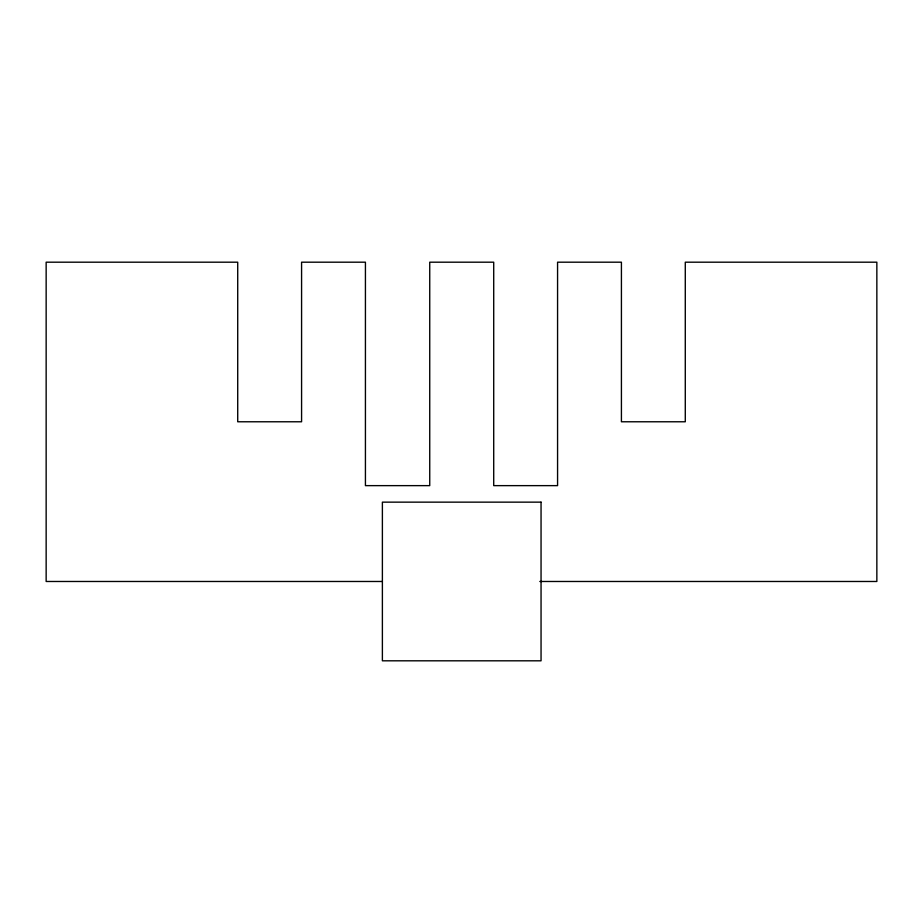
<?xml version="1.0" encoding="UTF-8"?>
<svg xmlns="http://www.w3.org/2000/svg" width="923" height="923" viewBox="0 0 923 923"><rect width="100%" height="100%" fill="white"/><g stroke="black" fill="none" stroke-linecap="round" stroke-linejoin="round"><path stroke-width="1.38" d="M382.295 581.478L46.15 581.478L46.15 262.19L237.719 262.19L237.719 421.776L301.579 421.776L301.579 262.19L365.427 262.19L365.427 485.636L429.737 485.636L429.737 262.19L493.713 262.19L493.713 485.636L557.573 485.636L557.573 262.19L621.421 262.19L621.421 421.776L685.281 421.776L685.281 262.19L876.85 262.19L876.85 581.478L539.805 581.478M541.051 502.147L382.387 502.147L382.387 660.81L541.051 660.81L541.051 502.147"/></g></svg>
